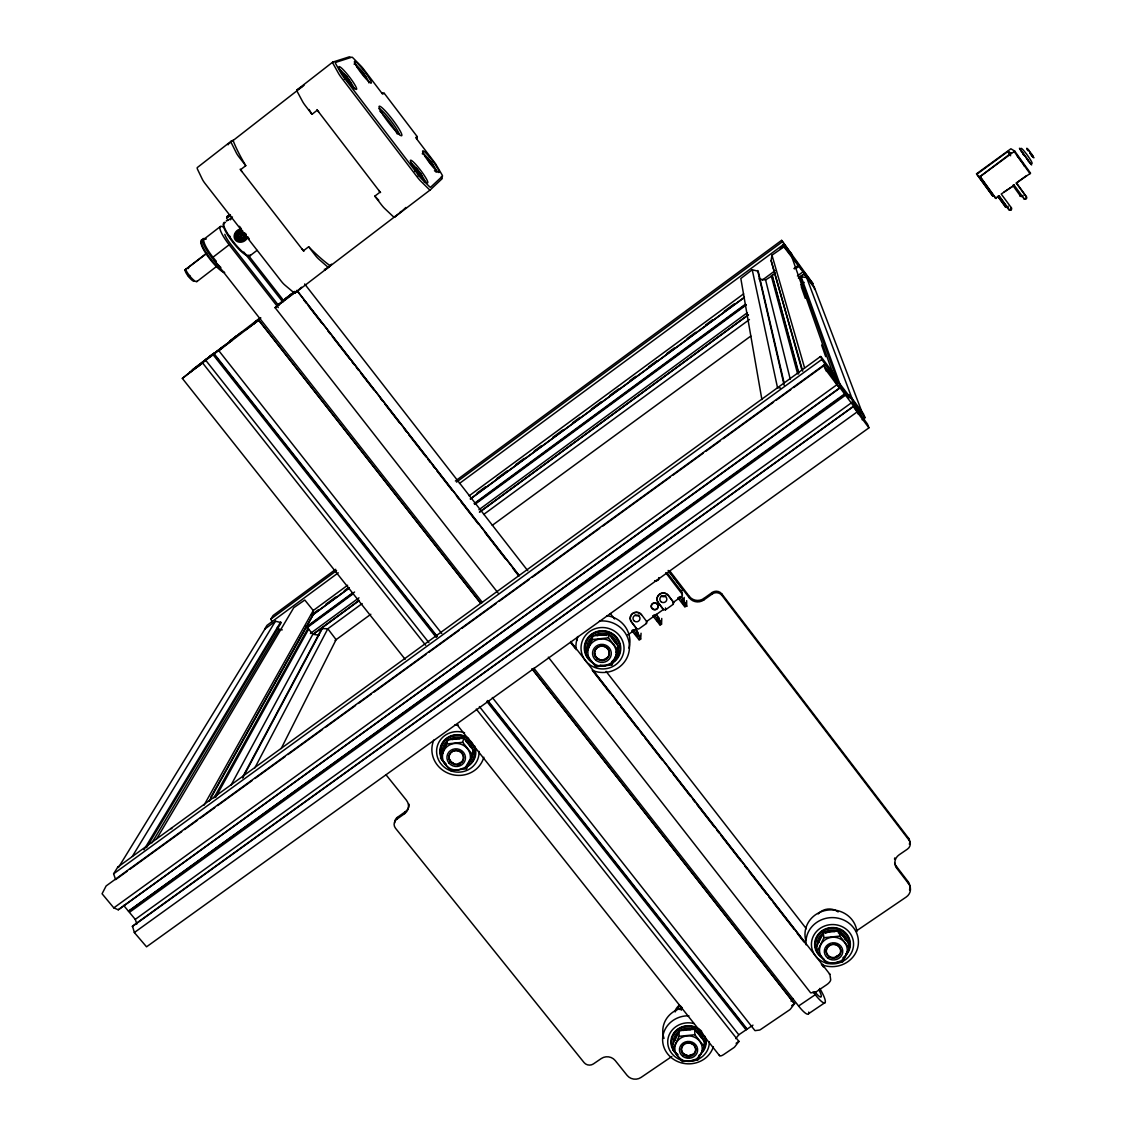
<?xml version="1.0" encoding="UTF-8"?>
<svg xmlns="http://www.w3.org/2000/svg" width="1136" height="1136" viewBox="0 0 1136 1136"><rect width="100%" height="100%" fill="white"/><g stroke="black" fill="none" stroke-linecap="round" stroke-linejoin="round"><path stroke-width="1.5" d="M681.458 1010.16L681.472 1006.823L680.137 1009.691M672.81 1049.721L679.087 1036.302L679.115 1030.892L686.939 1029.699L694.778 1029.344L704.164 1041.158L704.263 1046.611L697.958 1060.016L682.253 1061.564L672.81 1049.721L672.867 1044.268L679.115 1030.892M673.293 604.253L673.577 602.378L668.366 595.591A6.291 6.078 3.1 0 0 659.562 594.313A6.291 6.078 3.1 0 0 658.284 602.818L663.495 609.592L665.455 609.876L673.293 604.253L673.321 602.321M673.577 602.378L668.366 595.406A6.291 6.078 3.1 0 0 659.562 594.128A6.291 6.078 3.1 0 0 658.284 602.634L663.495 609.592M665.455 609.876L665.497 607.916M652.675 615.712L660.158 625.127L661.55 624.133L661.748 618.453M417.068 138.919L417.182 136.576L384.252 93.294L381.994 92.84M641.499 614.832A6.276 6.049 5 0 0 632.724 613.554A6.276 6.049 5 0 0 631.46 622.031L636.685 628.776L638.631 629.06L646.441 623.479L646.554 621.491M646.441 623.479L646.739 621.406L663.495 609.407M640.69 639.043L633.192 629.656L631.801 630.65L639.312 640.037L640.69 639.043L641.059 633.249M636.685 628.776L631.474 621.832A6.276 6.049 5 0 1 632.738 613.369A6.276 6.049 5 0 1 641.513 614.647L646.725 621.591M637.012 633.987L637.211 631.034M682.424 599.467L685.477 603.585L682.537 599.311M618.311 650.502L618.651 646.895L608.839 634.257L600.788 634.868L592.665 636.032L586.318 650.417L585.807 654.038L595.662 666.69L611.892 664.929L618.311 650.502L608.456 637.807L608.839 634.257M611.892 664.929L612.261 661.251M305.896 625.595L312.826 634.286L319.188 635.209M209.152 801.136L312.656 615.57L313.252 610.529L304.789 600.021L293.755 607.703L156.811 838.581M585.807 654.038L592.197 639.582L592.665 636.032M264.731 629.131L275.452 621.207L281.217 622.656L146.53 847.641M801.988 370.18L771.117 260.598L771.969 255.174L783.939 246.895L811.899 283.531L814.37 287.11L814.583 289.481M798.651 373.957L772.04 275.878L774.993 273.009M472.548 754.73L473.613 750.64L463.786 738.244L455.905 738.783L447.84 739.948L440.527 758.138L450.41 770.549L466.399 768.845L472.548 754.73L462.664 742.277L463.786 738.244M466.399 768.845L467.137 766.076M440.527 758.138L447.84 739.948M671.816 1056.508L641.045 1077.439A9.94 9.202 4.9 0 1 627.143 1075.423L615.215 1060.541A9.94 9.202 5.8 0 0 601.299 1058.525L593.361 1063.949A6.631 6.134 6.4 0 1 584.089 1062.6L395.527 828.272A6.759 6.376 15.1 0 1 396.677 819.326L404.643 813.646L405.254 811.757A10.139 9.571 15.5 0 0 409.13 804.217M396.677 819.326L397.302 817.437L405.254 811.757M467.507 764.698L469.395 760.282M264.986 628.961L118.471 867.492L117.761 867.123L113.6 873.84L115.631 879.605L127.133 871.269M281.188 748.567L336.1 639.653L327.807 628.776L321.886 628.535L242.635 777.109M470.645 757.357L473.613 750.64M823.217 932.741L823.912 937.711L817.366 951.428L826.767 963.498L842.713 961.88L849.288 948.191L848.45 943.178L839.106 931.137L831.098 931.548L823.217 932.741L816.699 946.402L817.366 951.428M616.11 652.419L618.651 646.895M254.762 768.035L327.807 628.776L362.157 603.585M242.635 778.061L322.581 628.023M231.02 785.146L312.826 634.286M213.937 797.898L307.984 628.222M215.641 797.387L308.651 629.06M210.87 797.131L312.656 615.57M203.969 805.296L313.252 610.529M862.139 419.738L865.007 417.665L852.312 401.15L853.747 404.998L867.506 424.111L868.955 427.832L146.544 946.813L134.346 932.542L132.514 926.11L853.42 406.404L858.646 413.419L858.205 412.269L834.051 379.765L839.745 388.114L118.258 909.794L113.813 907.877L102.07 893.762L106.131 885.938L823.714 365.167L836.707 382.065L835.414 378.402L821.797 359.487L820.732 356.363L117.761 867.123M118.258 909.794L839.66 387.887M151.94 842.813L279.087 629.401L282.282 629.869M143.96 849.785L280.677 621.96M132.358 856.359L275.452 621.207M264.745 629.003L266.974 625.382L338.272 572.814M272.001 621.633L270.879 619.063L273.052 615.542L335.745 569.292M532.131 668.848L794.547 1003.67L790.571 1008.924A2.102 0.767 -39.3 0 1 789.506 1009.918L760.453 1029.614A2.102 0.767 -39.6 0 1 759.359 1030.082L754.986 1030.65L492.357 697.518M791.025 1001.114L793.027 998.572M735.73 1038.631L738.798 1034.782L752.969 1025.155M736.1 1043.288L738.996 1041.329L734.921 1046.639A2.102 0.767 -39.9 0 1 733.856 1047.648L723.589 1054.606A5.169 1.874 -40 0 1 719.358 1055.117M405.154 659.292L182.342 378.402L191.26 371.202M228.379 215.584L226.632 217.061L228.961 215.386M1026.532 175.597L1016.28 183.066L1030.565 173.212L1014.732 151.116L1010.884 148.788L976.534 173.808L992.651 195.903L976.534 173.808M862.891 414.399L814.91 288.771L804.103 273.861L798.381 278.064L804.146 273.989M976.96 174.135L1007.689 151.642L1011.21 153.019L980.127 176.549L1014.732 151.116M332.692 62.139L296.879 90.028A7.654 1.193 52.1 0 0 297.49 92.059L302.446 101.303A7.668 1.193 52.1 0 0 305.414 105.762L311.974 114.31L317.285 110.192L380.106 192.098L374.809 196.159L381.284 204.594A7.554 1.193 52.6 0 0 384.806 208.612L392.559 215.954A7.512 1.179 52.6 0 0 394.519 217.132L430.26 189.897L442.16 178.65A7.185 0.951 52.8 0 0 441.379 176.506M400.98 212.02L405.907 207.462M394.519 217.132L395.74 216.01M331.513 264.163L325.166 269.828L401.235 211.779A7.483 1.15 52.6 0 1 400.369 211.509M231.091 141.247L197.309 167.56A7.597 1.562 51.5 0 0 197.721 169.718L202.279 179.176A7.611 1.562 51.5 0 0 205.176 183.634L281.174 281.103A7.498 1.562 52.1 0 0 284.781 284.994L292.974 291.909A7.455 1.548 52.2 0 0 295.133 292.903L330.349 265.867A92.414 17.083 52.1 0 1 308.651 246.782L303.411 250.786L240.505 169.747L245.759 165.686A92.414 17.083 52.1 0 1 233.093 140.395L231.176 141.205A7.611 1.434 51.7 0 0 231.574 143.377L236.26 152.749A7.64 1.448 51.7 0 0 239.185 157.208L245.759 165.686M295.133 292.903L301.58 287.223M282.481 302.006L283.446 301.154L277.525 305.499M291.015 294.522L291.938 293.713M295.076 292.421L275.011 307.7L279.399 304.476M282.665 301.324L281.132 302.673L293.5 293.244M284.44 299.776L282.211 301.665M258.696 320.139L480.741 603.287L258.696 320.139L253.47 324.243M194.355 281.217A7.285 1.718 51.5 0 1 190.252 278.561A7.285 1.718 51.5 0 1 185.651 272.1L184.87 270.056L206.638 253.2M251.397 325.705L252.433 324.811M259.249 319.358L260.868 317.952M246.327 329.568L260.258 318.676M256.608 320.65L255.401 321.701L260.286 318.123M225.184 345.33L241.755 331.982M227.214 343.597L228.947 342.092M226.078 345.017L227.172 344.066M235.763 336.654L236.813 335.745M231.133 341.155L232.426 340.033L189.684 372.58L191.544 370.989M258.767 320.082L218.666 350.669L222.869 347.573M195.264 368.504L196.429 367.496M205.588 359.672L206.709 358.706M197.181 367.155L202.577 362.938L425.673 645.248M203.5 361.873L207.434 358.507M226.916 216.763L228.563 215.442M226.916 216.834L227.74 216.096M278.249 304.718L279.016 304.065L277.866 304.86M230.338 219.788L231.062 219.22M238.347 234.115L237.665 234.641A6.489 1.264 82.3 0 1 238.148 237.779L243.942 233.42L243.047 234.002A6.56 1.122 21.8 0 0 240.108 232.752L239.781 233.008M293.372 292.804L278.434 304.292M227.896 144.428L233.093 140.395M302.531 86.322L296.95 89.985M232.369 141.091L304.121 85.214M344.336 79.108L347.02 77.021C359.615 95.935 335.191 64.837 347.02 77.021M243.047 237.495L243.53 237.126A6.489 1.25 82.3 0 0 243.047 233.988M220.398 226.49L203.614 239.455A20.136 4.473 51.7 0 0 203.358 242.763M184.87 270.056L205.886 254.052M238.148 237.765A6.546 1.136 21.7 0 1 241.088 239.014L241.982 238.432L241.017 232.17L237.665 234.641M212.262 257.787L229.16 244.765A20.164 4.303 51.8 0 1 220.214 229.784A20.164 4.303 51.8 0 1 223.92 227.512M196.883 281.586L216.536 266.477M249.991 255.77L256.992 250.389M230.594 215.215L226.618 218.495M414.668 171.408L417.352 169.363L415.875 167.901L416.316 170.215L421.215 176.179L420.32 174.589L421.811 175.668L421.399 174.859L417.352 169.363M236.032 336.242L229.713 341.155L260.101 317.881M291.001 294.309L284.71 299.222L294.906 291.327M241.073 239.014L241.911 238.375L239.057 237.183L238.574 234.059L241.698 235.18M418.091 175.895L420.774 173.836M226.703 343.725L192.083 370.095L213.923 353.197L209.862 356.193M202.577 362.938L182.342 378.402M229.983 214.619L229.074 215.315M228.776 215.528L227.711 216.323M455.394 481.011L781.596 240.349L813.092 283.844L803.89 271.689L804.629 273.634M270.879 619.063L336.568 570.613M456.53 482.118L782.136 241.954M459.455 483.453L783.102 244.822L792.459 257.176L791.792 255.316M780.262 248.614L784.55 245.461M784.081 382.789L758.195 271.248L752.217 269.743L740.828 278.519L761.887 399.56M313.309 610.486L347.616 585.239M469.125 495.836L743.611 293.869M762.199 280.194L775.064 270.723M758.976 278.973L765.593 279.925L772.04 275.878M311.463 614.874L318.605 609.62M325.748 604.366L335.745 597.011M344.307 590.72L348.596 587.568M477.148 493.01L485.711 486.705M497.142 478.299L507.139 470.943M515.716 464.638L524.278 458.333M534.275 450.978L541.418 445.724M552.849 437.317L562.845 429.976M572.842 422.62L579.985 417.366M591.416 408.96L601.413 401.604M609.975 395.3L618.552 388.995M629.983 380.588L635.691 376.385M648.542 366.928L657.119 360.623M667.116 353.268L674.259 348.028M687.11 338.571L695.686 332.266M705.683 324.91L712.826 319.656M724.243 311.25L734.239 303.894M312.017 615.3L349.121 588.022M470.403 498.818L744.364 297.32M311.889 615.542L349.008 588.249M470.332 499.016L744.378 297.447M305.612 627.427L352.742 592.793M474.138 503.589L745.5 304.164M794.064 268.479L798.338 265.327M306.024 627.697L354.574 592.026M474.521 503.887L745.812 304.519M794.362 268.849L798.651 265.696M307.7 627.214L353.41 593.631M474.805 504.427L746.153 305.044M796.151 268.309L799.006 266.222M310.426 633.462L358.976 597.806M478.938 509.752L747.417 312.656M797.401 275.963L803.109 271.774M313.451 633.959L359.232 600.362M479.392 512.18L748.312 314.8M313.238 634.257L358.905 600.745M480.216 511.725L748.496 314.828M865.007 417.665L863.417 413.774L851.986 398.338L806.631 277.582L801.192 276.801L800.454 277.34L838.212 383.13M483.638 514.48L749.462 319.514M800.639 284.98L804.174 282.381M335.092 640.406L370.819 614.264M492.243 525.357L750.811 336.057M979.686 176.222L995.519 198.189L999.297 196.145L1008.995 209.606A1.491 1.448 -40.2 0 0 1011.04 209.904A1.491 1.448 -40.2 0 0 1011.395 207.86L1001.228 194.029L1014.363 185.168L1004.039 191.984M995.519 198.189L999.297 196.145M113.6 873.84L821.797 359.487M130.001 869.182L181.717 831.651M184.586 829.578L197.522 820.192M200.39 818.105L214.761 807.682M217.629 805.594L252.107 780.574M254.975 778.487L285.136 756.604M288.019 754.517L322.496 729.497M325.365 727.409L355.525 705.527M358.408 703.44L371.33 694.053M374.198 691.966L425.915 654.435M428.783 652.362L458.958 630.466M461.827 628.378L496.304 603.358M499.173 601.271L529.348 579.388M532.216 577.301L599.737 528.311M602.605 526.224L670.126 477.219M672.995 475.146L703.156 453.25M706.038 451.162L720.394 440.74M723.263 438.652L773.545 402.172M776.413 400.085L790.784 389.662M793.652 387.575L825.261 364.642M826.184 371.032L829.053 368.959M113.813 907.877L836.877 384.749L839.745 388.114M123.611 905.378L128.482 911.228L845.028 393.624M128.482 911.228L845.44 394.107M136.902 924.008L135.255 919.379L129.419 912.35L845.951 394.874M135.255 919.379L851.702 402.598M132.245 926.593L853.42 406.404M134.346 932.542L857.098 411.97L853.519 406.645M858.021 413.887L860.889 411.814M636.7 628.591L628.62 634.371A1.747 1.676 5.6 0 1 627.668 634.697M673.577 602.194L681.714 596.372A1.747 1.69 1.8 0 0 682.069 594A1.747 1.69 1.8 0 0 682.083 592.282L666.988 572.615M638.659 639.525L640.051 638.531M659.533 624.601L661.55 624.133M684.653 606.652L686.684 606.184L684.653 606.652L677.794 597.721M670.183 571.451L689.311 596.386A10.38 10.025 0.5 0 0 703.809 598.487L712.144 592.523A6.915 6.674 -0.7 0 1 721.829 593.929L908.53 838.212L909.027 840.157A6.816 6.418 -6.3 0 1 907.437 849.132L899.116 854.826A10.21 9.585 -6 0 0 896.744 868.245L908.587 883.68A10.196 9.542 -5.4 0 1 906.216 897.028L856.402 930.924M669.076 571.451L689.311 597.834A10.394 10.054 0.5 0 0 703.851 599.936L712.215 593.972A6.93 6.688 -0.7 0 1 721.914 595.363L909.027 840.157M297.064 290.631L519.408 575.782M417.182 136.576L415.691 137.612L435.429 163.57L441.876 174.532A5.424 0.71 52.8 0 1 442.472 176.151L430.587 187.27A5.694 0.781 52.8 0 1 429.152 186.318L421.598 178.849A5.723 0.795 52.7 0 1 418.943 175.753L343.228 76.524A5.822 0.795 52.3 0 1 340.942 73.144L335.858 64.028A5.808 0.795 52.3 0 1 335.39 62.48L351.89 57.169A5.524 0.724 52.4 0 1 353.381 58.291L360.921 65.987A5.495 0.71 52.4 0 1 363.492 69.012L382.576 94.089L384.252 93.294M791.636 1005.644L794.547 1003.67M533.863 668.195L798.58 1005.999L815.265 994.696A19.227 3.777 56.5 0 0 825.091 1002.648A19.227 3.777 56.5 0 0 819.752 988.419M808.605 1013.695L825.205 1002.463M188.42 276.446L189.854 275.494M819.951 356.747L821.172 356.846L832.347 371.898L835.869 377.237L830.757 370.35L837.473 380.816L854.812 403.28L849.217 395.101L851.986 398.338M170.656 828.527L171.877 828.698M240.122 232.752L241.017 232.17M457.595 765.11L459.796 764.599M704.263 1046.611L694.834 1034.74L679.087 1036.302M849.288 948.191L839.887 936.092L823.912 937.711M548.347 657.176L810.692 992.892L815.222 992.211A2.102 0.781 -38.9 0 0 816.344 991.728L826.752 984.671A5.183 1.917 -38.8 0 0 830.672 979.658L829.919 974.404A2.087 0.767 -38.8 0 0 829.337 974.134M462.664 742.277L446.633 743.995M608.456 637.807L592.197 639.582M780.475 388.015L777.493 387.589L752.217 269.743M794.93 260.045L801.476 268.92L798.452 265.171M187.795 268.011L188.533 268.536M1016.28 183.066L1026.461 196.911A1.491 1.448 -41 0 1 1026.092 198.956A1.491 1.448 -41 0 1 1024.047 198.658L1023.55 198.289A1.491 1.434 -41.1 0 0 1025.993 198.161M1022.443 196.301L1021.946 195.946A1.477 1.42 -41.3 0 1 1019.929 195.648L1020.412 196.003A1.477 1.434 -41.3 0 0 1023.039 195.349M1011.395 207.86L1010.912 207.476A1.491 1.434 -40.3 0 1 1010.557 209.521L1011.04 209.904M998.345 197.153L1005.516 206.851A1.477 1.42 -40.5 0 0 1008.143 206.184M998.828 195.79L1008.995 209.606M1024.09 165.884L1023.351 164.067M1028.492 160.772L1022.599 152.792M784.081 247.08L783.102 244.822M868.841 427.747L857.098 411.97M1032.113 163.456C1032.766 162.022 1022.386 147.808 1021.037 148.305M1017.26 155.987L1022.528 162.846M229.969 236.586L229.302 235.578M781.639 240.392L792.374 255.202L788.895 250.772M1032.113 155.845L1033.348 157.151L1032.312 155.234M1028.804 150.421L1027.356 148.915L1028.279 150.619M1027.427 159.551L1026.475 158.344M1028.975 150.634L1026.859 148.248L1027.37 149.313M1031.999 155.817L1033.874 157.833L1032.155 154.993M277.354 627.228L279.087 629.401M386.027 774.795L406.39 800.184A10.153 9.585 15.5 0 1 404.643 813.646M456.999 724.654L719.514 1055.614M205.715 360.254L428.84 642.578M479.392 706.549L738.798 1034.782M476.282 709.091L738.996 1041.499M1028.037 160.9L1031.63 164.89L1019.461 148.248L1021.974 152.593M218.737 350.598L441.776 633.533M214.164 353.807L437.261 636.458M487.798 700.5L747.161 1029.102M213.753 354.105L436.778 636.671M488.409 702.091L746.593 1029.188M213.057 354.659L436.153 637.268M486.705 701.295L746.054 1029.855M1028.946 150.506L1029.713 151.585M636.643 634.428L637.509 635.649M636.742 636.117L635.706 634.612M275.082 307.643L498.037 592.964M214.448 260.584L482.445 602.577M532.102 668.962L794.575 1003.826M296.766 290.376L518.854 575.441M571.11 642.522L575.469 648.102M592.893 670.467L805.183 942.951M821.513 963.91L823.401 966.906L823.06 964.478M304.079 300.387L306.266 303.184M308.438 305.982L321.502 322.752M328.034 331.13L330.207 333.927M332.394 336.725L349.803 359.075M351.99 361.873L354.162 364.67M356.349 367.453L358.522 370.251M360.694 373.048L373.758 389.818M380.29 398.196L382.477 400.994M384.65 403.791L399.886 423.359M404.246 428.939L406.418 431.737M408.605 434.534L426.014 456.885M428.201 459.682L430.374 462.48M432.546 465.277L434.733 468.06M436.906 470.858L452.142 490.425M456.502 496.02L458.674 498.803M460.861 501.601L478.27 523.966M484.802 532.344L505.492 558.898M513.117 568.667L518.556 575.654M570.812 642.735L575.171 648.315M592.594 670.68L610.004 693.031M616.536 701.423L618.722 704.221M620.895 707.004L638.318 729.369M640.491 732.166L642.678 734.949M644.85 737.747L662.274 760.112M668.806 768.49L670.978 771.287M673.151 774.085L690.574 796.435M692.747 799.233L694.934 802.03M697.106 804.828L714.53 827.178M716.702 829.976L718.875 832.773M721.062 835.556L740.658 860.719M745.003 866.299L747.19 869.097M749.362 871.894L766.786 894.245M768.958 897.042L771.145 899.84M773.318 902.637L794.007 929.177M797.273 933.38L803.805 941.758M248.415 255.43L283.304 300.131M243.857 252.093L282.055 301.012M278.561 305.414L230.494 243.899A12.837 2.741 51.8 0 1 224.8 234.357M229.16 244.765L278.277 307.6M813.092 991.898L815.265 994.696M304.647 283.972L527.757 570.698M606.113 671.404L806.361 928.765M570.613 641.485L829.862 974.262M1031.403 154.965L1030.835 154.212M610.302 613.511L614.548 618.978M308.651 246.782L315.141 255.146A7.512 1.434 52.3 0 0 318.719 259.079L326.77 266.136A7.469 1.42 52.3 0 0 328.858 267.201M635.407 629.131L638.389 632.993M656.182 614.264L659.164 618.126M654.066 614.704L660.925 623.607M894.643 862.849A10.196 9.571 -6 0 0 896.276 866.228L908.104 881.65L908.587 883.68M668.153 570.428L682.083 588.59A1.732 1.676 1.7 0 1 682.182 590.45M665.739 572.714L682.069 594M681.202 596.357L684.184 600.234L684.184 597.422M679.2 596.712L686.059 605.644M1030.054 151.954L1031.204 153.516M1029.77 152.863L1030.636 153.956M836.877 384.749L825.063 368.845L823.714 365.167M657.275 620.81L658.965 621.974M771.117 260.598L802.726 371.16M804.103 273.861L807.611 278.32M798.239 264.873L794.944 260.087M997.848 196.187L1005.516 206.851M980.127 176.549L995.988 198.559M1008.285 151.216L1010.344 153.999M1007.689 151.642L1010.628 155.746M1016.777 183.407L1026.461 196.911M1013.866 184.813L1024.047 198.658M1012.744 185.324L1020.412 196.003M1014.221 151.613L1030.054 173.723M1024.8 156.086L1022.911 153.317M657.176 620.682L656.537 619.716M1031.275 153.715L1032.454 155.32M1023.749 155.149L1023.011 154.098M1031.644 154.24L1032.269 155.036M683.176 602.591L684.085 604.579L681.486 601.498M1028.123 150.492L1027.498 149.526M841.023 387.305L849.132 397.955L839.973 385.502L841.023 387.305L801.192 276.801M635.564 634.357L635.138 633.363M185.665 269.36L185.977 270.169A9.131 2.144 51.5 0 0 192.509 279.03A9.131 2.144 51.5 0 0 197.153 281.032M129.121 911.512L129.419 912.35M792.218 258.099L832.347 371.898M801.221 286.655L805.296 298.314M821.612 345.003L825.687 356.661M771.969 255.174L804.6 367.894M772.153 275.097L798.722 372.651M771.245 275.764L797.628 373.815M765.593 279.925L790.244 379.183M896.276 866.228L896.744 868.245M757.655 270.524L784.138 385.232M839.106 931.137L839.887 936.092M721.829 593.929L721.914 595.363M712.144 592.523L712.215 593.972M703.809 598.487L703.851 599.936M694.778 1029.344L694.834 1034.74M689.311 596.386L689.311 597.834M686.655 600.646L686.684 606.184M654.861 580.666A3.493 3.394 3.6 0 0 659.079 577.642A3.493 3.394 3.6 0 1 654.847 580.851M665.909 595.789A3.465 3.351 3 0 1 661.18 595.86M638.972 615.13A3.451 3.337 5 0 1 634.953 615.201M1025.95 196.542A1.491 1.434 -41.1 0 1 1026.191 197.053M1010.557 209.521A1.491 1.434 -40.3 0 1 1008.512 209.237M1007.078 206.766A1.477 1.42 -40.5 0 1 1005.048 206.468M1032.042 156.456A8.79 1.292 -35.6 0 0 1032.368 156.427A8.804 6.702 -40.5 0 1 1032.013 156.115M1031.147 155.05A8.804 6.702 -40.5 0 1 1030.877 154.524M1027.626 150.52A8.804 1.264 -35.6 0 1 1027.583 150.208M1030.579 153.672A8.804 7.98 -28.9 0 1 1029.756 152.962M818.772 989.584A12.24 2.414 56.5 0 1 821.001 997.01A12.24 2.414 56.5 0 1 814.91 991.799M808.733 1012.091A19.213 3.933 56.6 0 1 798.58 1005.999M249.309 238.901A40.356 8.236 51.9 0 1 247.605 236.87M245.916 234.783A40.356 8.236 51.9 0 1 244.254 232.681M241.031 228.421A40.356 8.236 51.9 0 1 239.469 226.291M354.134 64.198A11.871 1.562 52.4 0 1 361.575 70.957M362.057 71.554A11.871 1.562 52.4 0 1 368.675 82.786M378.728 200.248A92.882 14.186 52.4 0 1 374.809 196.159M311.974 114.31A92.882 14.186 52.4 0 1 309.077 109.51M430.26 189.897A7.54 1.051 52.8 0 1 428.371 188.647L420.774 181.149A7.583 1.051 52.7 0 1 417.281 177.088L341.467 77.745A7.696 1.065 52.3 0 1 338.471 73.3L333.359 64.141A7.668 1.051 52.3 0 1 332.749 62.111L349.377 56.814A7.313 0.951 52.4 0 1 350.385 57.368M378.913 108.772A16.685 2.258 52.6 0 1 389.634 119.181A16.685 2.258 52.6 0 1 399.29 134.545M379.836 111.129A16.685 2.272 52.5 0 1 397.302 134.034M435.656 171.749A11.701 1.548 52.8 0 0 436.437 172.104A11.701 1.548 52.8 0 0 431.197 162.363M434.804 171.067A11.701 1.548 52.8 0 1 434.463 170.755M422.393 153.999A11.701 1.548 52.8 0 1 430.743 161.766M424.509 182.385A12.255 1.704 52.7 0 1 424.296 182.271M410.636 162.931A12.255 1.704 52.7 0 1 419.454 172.232A12.255 1.704 52.7 0 1 425.162 182.328M339.053 69.282A12.439 1.704 52.3 0 1 344.478 74.238M344.975 74.806A12.439 1.704 52.3 0 1 345.472 75.388M345.969 75.998A12.439 1.704 52.3 0 1 348.937 79.804M349.405 80.457A12.439 1.704 52.3 0 1 353.836 89.02M228.109 144.769A7.569 1.434 51.7 0 1 228.308 144.258M325.478 269.544A7.427 1.42 52.3 0 1 324.328 269.218M303.908 251.241A7.526 1.448 52.2 0 1 302.034 249.011M241.911 171.55A7.611 1.463 51.7 0 1 240.207 169.179M318.676 112.01A7.668 1.179 52.2 0 1 316.972 109.624M380.574 192.566A7.569 1.179 52.5 0 1 378.728 190.308M246.157 235.876A5.552 5.353 47.3 0 1 240.122 241.215A5.552 5.353 47.3 0 1 235.422 234.328A5.552 5.353 47.3 0 1 242.692 230.793M245.546 233.448A5.552 5.353 47.3 0 1 245.944 234.456M240.42 229.472A5.524 5.325 47.4 0 1 241.414 229.117M228.634 215.996A6.489 1.96 52.5 0 1 228.478 216.408A6.489 4.288 50.1 0 0 228.904 216.195M247.648 236.927A8.222 7.767 13.1 0 1 247.52 237.339L247.392 237.68A8.094 7.554 4.9 0 1 241.712 242.096L241.272 242.153A8.222 7.767 13.1 0 1 239.455 242.167L239 242.096A7.909 7.54 22.2 0 1 237.651 241.712A7.654 7.341 31.8 0 1 236.387 240.988A7.256 7.001 41.9 0 1 235.351 239.98A7.242 7.001 53.1 0 1 234.641 238.773A7.597 7.356 66.4 0 1 234.243 237.353A7.824 7.569 81.5 0 1 234.201 235.947L234.243 235.493A8.122 7.782 -84.8 0 1 234.726 233.76L234.896 233.363A8.009 7.554 -74.7 0 1 240.548 228.989L240.974 228.932A8.122 7.782 -84.8 0 1 241.4 228.904M240.633 229.401A5.197 4.658 -62.5 0 1 241.286 229.188M250.445 254.947A21.101 4.459 51.8 0 1 232.781 241.045A21.101 4.459 51.8 0 1 225.468 222.486M249.068 255.131A20.178 4.274 51.8 0 1 232.667 242.025A20.178 4.274 51.8 0 1 224.474 223.622M232.468 216.976A7.952 2.087 -41 0 1 228.379 219.887L228.095 220.043A8.051 1.605 -40.2 0 1 227.044 220.583L226.817 220.682A7.739 1.051 -39.4 0 1 226.291 220.895L226.547 220.668A7.498 0.923 -36.2 0 0 227.285 220.299M227.91 220.015A7.753 1.448 -35.3 0 1 227.299 220.299M246.611 236.884A5.538 5.353 47.3 0 1 239.029 240.278M238.12 239.696A5.538 5.353 47.3 0 1 237.566 239.213M236.87 238.39A5.538 5.353 47.3 0 1 236.103 236.757M235.919 234.641A5.538 5.353 47.3 0 1 241.556 229.969M224.573 272.441A21.059 4.686 51.7 0 1 206.695 253.498A21.059 4.686 51.7 0 1 202.691 239.639M220.867 267.514A21.073 4.672 51.7 0 1 204.963 247.236A21.073 4.672 51.7 0 1 205.573 239.057M224.516 272.768A20.15 4.487 51.7 0 1 208.158 256.779A20.15 4.487 51.7 0 1 201.512 241.059M216.323 261.294A20.15 4.459 51.7 0 1 205.048 244.851A20.15 4.459 51.7 0 1 206.198 239M839.106 954.524A7.398 6.901 -2.4 0 1 836.011 956.626M818.871 942.426A13.817 12.908 -2.4 0 1 821.797 936.305M825.418 933.352A13.817 12.908 -2.4 0 1 827.59 932.358M828.726 931.989A13.817 12.908 -2.4 0 1 834.704 931.634M838.169 932.585A13.817 12.908 -2.4 0 1 845.425 939.728M818.218 913.955A14.157 13.249 -2.5 0 1 838.141 911.924M832.745 944.215A7.185 6.702 -2.4 0 1 839.05 955.092L834.222 957.549A7.185 6.702 -2.4 0 1 830.927 944.627M849.146 947.836A17.225 16.089 -2.4 0 1 845.795 954.084M818.516 953.487A17.225 16.089 -2.4 0 1 829.209 928.197M835.187 928.084A17.225 16.089 -2.4 0 1 849.373 940.892M823.813 958.869A17.878 16.685 -2.4 0 1 818.318 934.161A17.878 16.685 -2.4 0 1 845.312 932.542A17.878 16.685 -2.4 0 1 842.955 957.719M806.091 944.811A26.242 24.523 -2.4 0 1 834.037 917.647A26.242 24.523 -2.4 0 1 857.637 947.949A26.242 24.523 -2.4 0 1 821.47 964.563M805.694 940.026A26.043 24.339 -2.4 0 1 826.653 910.248A26.043 24.339 -2.4 0 1 856.913 931.648M821.626 956.952A17.267 16.131 -2.4 0 1 819.127 934.261A17.267 16.131 -2.4 0 1 843.423 931.818A17.267 16.131 -2.4 0 1 845.894 954.51M817.125 945.961A15.478 14.456 -2.4 0 1 830.941 930.015A15.478 14.456 -2.4 0 1 847.91 942.837M607.959 657.077A7.554 7.256 7.1 0 1 606.553 658.383M599.07 659.192A7.554 7.256 7.1 0 1 594.526 653.356M588.547 646.356A14.115 13.561 7.1 0 1 591.387 639.909M597.224 635.734A14.115 13.561 7.1 0 1 606.865 635.493M612.134 638.531A14.115 13.561 7.1 0 1 615.584 643.416M619.66 652.05A17.58 16.912 7.1 0 1 613.099 661.692M591.728 661.308A17.58 16.912 7.1 0 1 593.901 633.263A17.58 16.912 7.1 0 1 619.986 646.185M593.972 663.68A18.247 17.551 7.1 0 1 588.831 636.529A18.247 17.551 7.1 0 1 617.402 638.233A18.247 17.551 7.1 0 1 609.336 664.603M607.845 665.1A18.247 17.551 7.1 0 1 599.978 665.611M599.425 621.094A26.795 25.773 7.1 0 1 629.216 650.53A26.795 25.773 7.1 0 1 592.254 670.368M576.122 649.664A26.795 25.773 7.1 0 1 578.025 636.472M607.064 615.726A26.582 25.574 7.1 0 1 628.946 648.173M576.804 640.633A26.582 25.574 7.1 0 1 577.045 637.296M591.671 661.635A17.636 16.955 7.1 0 1 589.612 636.657A17.636 16.955 7.1 0 1 615.613 637.126A17.636 16.955 7.1 0 1 613.099 662.018M604.65 665.213A17.636 16.955 7.1 0 1 600.049 665.128M586.843 650.09A15.805 15.194 7.1 0 1 606.723 633.746A15.805 15.194 7.1 0 1 614.945 657.843M908.53 838.212A6.802 6.404 -6.3 0 1 909.354 844.19M894.515 859.114A10.196 9.571 -6 0 1 894.827 857.893M908.104 881.65A10.167 9.528 -5.5 0 1 909.538 889.957M394.746 822.862A6.745 6.362 15.1 0 1 397.302 817.437M463.332 759.601A7.469 7.086 13.8 0 1 462.366 761.191M453.619 763.264A7.469 7.086 13.8 0 1 449.572 759.345M443.977 750.016A13.959 13.249 13.8 0 1 446.704 743.711M452.398 739.621A13.959 13.249 13.8 0 1 459.54 738.854M466.214 741.623A13.959 13.249 13.8 0 1 470.616 747.176M473.868 745.656A17.395 16.515 13.8 0 1 471.653 762.029M440.697 753.523A17.395 16.515 13.8 0 1 455.536 735.205M460.066 735.29A17.395 16.515 13.8 0 1 463.034 735.972M464.454 736.497A17.395 16.515 13.8 0 1 467.152 737.889M474.422 745.642A18.048 17.139 13.8 0 1 466.158 767.297M445.724 764.343A18.048 17.139 13.8 0 1 443.977 740.573A18.048 17.139 13.8 0 1 468.728 738.457M479.023 751.421A21.286 20.221 13.8 0 1 456.175 772.054A21.286 20.221 13.8 0 1 437.019 747.346A21.286 20.221 13.8 0 1 464.567 732.805M483.837 757.229A26.497 25.177 13.8 0 1 449.899 773.9A26.497 25.177 13.8 0 1 433.824 740.061M454.727 725.038A26.497 25.177 13.8 0 1 458.191 724.896M441.222 756.704A17.438 16.571 13.8 0 1 451.517 736.355A17.438 16.571 13.8 0 1 473.627 745.5A17.438 16.571 13.8 0 1 465.845 766.899M446.093 764.031A17.438 16.571 13.8 0 1 444.034 761.858M442.344 753.665A15.62 14.853 13.8 0 1 453.023 737.718A15.62 14.853 13.8 0 1 471.582 745.386A15.62 14.853 13.8 0 1 467.294 764.003M675.182 1010.515A16.713 15.535 3 0 1 679.427 1005.09M675.167 1011.935A16.728 15.549 3 0 1 680.549 1005.658M689.58 1056.949A9.074 8.406 3.2 0 1 687.209 1056.906M683.091 1060.2A13.717 12.709 3.2 0 1 675.963 1043.43A13.717 12.709 3.2 0 1 693.997 1036.955A13.717 12.709 3.2 0 1 701.111 1053.739L696.695 1058.866L690.106 1061.223A13.717 12.709 3.2 0 1 684.199 1060.612M691.213 1054.904A7.299 6.759 3.2 0 1 689.367 1055.316M687.465 1055.273A7.299 6.759 3.2 0 1 684 1053.853M682.679 1052.575A7.299 6.759 3.2 0 1 681.756 1051.027M675.025 1040.335A13.632 12.652 3.1 0 1 677.823 1034.342M683.489 1030.48A13.632 12.652 3.1 0 1 690.503 1029.784M696.993 1032.439A13.632 12.652 3.1 0 1 701.196 1037.736M689.509 1056.579A8.577 7.952 3.2 0 1 687.28 1056.523M685.931 1043.203A7.086 6.575 3.2 0 1 694.096 1053.47L689.353 1055.869A7.086 6.575 3.2 0 1 684.312 1044.027M705.03 1045.645A16.997 15.762 3.1 0 1 704.093 1048.244M672.711 1047.534A16.997 15.762 3.1 0 1 671.873 1044.893M671.703 1039.426A16.997 15.762 3.1 0 1 672.384 1036.756M672.91 1035.478A16.997 15.762 3.1 0 1 699.08 1029.585M704.32 1036.188A16.997 15.762 3.1 0 1 705.158 1038.829M704.916 1036.245A17.636 16.358 3.1 0 1 699.009 1055.344M677.567 1054.861A17.636 16.358 3.1 0 1 675.707 1030.778A17.636 16.358 3.1 0 1 701.721 1031.374M709.304 1041.769A20.803 19.298 3.1 0 1 686.939 1061.336A20.803 19.298 3.1 0 1 668.039 1038.56A20.803 19.298 3.1 0 1 694.224 1023.593M713.394 1046.654A25.901 24.026 3.1 0 1 683.56 1063.367A25.901 24.026 3.1 0 1 662.742 1037.125A25.901 24.026 3.1 0 1 688.913 1015.797M664.02 1038.403A25.702 23.856 3.1 0 1 682.196 1008.058M674.003 1050.459A17.04 15.805 3.1 0 1 677.951 1029.784A17.04 15.805 3.1 0 1 700.585 1031.204A17.04 15.805 3.1 0 1 701.849 1052.22M677.922 1054.577A17.04 15.805 3.1 0 1 674.841 1051.595M673.35 1043.799A15.279 14.157 3.1 0 1 686.769 1028.194A15.279 14.157 3.1 0 1 703.681 1040.789M660.456 621.406L657.375 617.274L660.456 621.349M639.639 636.288L636.558 632.17L639.639 636.288M469.395 762.114L464.993 767.51L458.319 770.023A14.03 13.334 13.8 0 1 442.458 755.88A14.03 13.334 13.8 0 1 459.427 743.753A14.03 13.334 13.8 0 1 469.395 762.114M615.073 658L610.543 663.523L603.741 666.094A14.186 13.646 7.1 0 1 587.852 651.681A14.186 13.646 7.1 0 1 605.232 639.27A14.186 13.646 7.1 0 1 615.073 658M846.064 955.433L841.52 960.658L834.804 963.087A13.902 12.979 -2.4 0 1 819.525 949.313A13.902 12.979 -2.4 0 1 836.792 937.583A13.902 12.979 -2.4 0 1 846.064 955.433M223.38 346.48L209.138 357.428L223.38 346.48M462.04 761.631L457.254 764.173A7.256 6.887 13.8 0 1 449.103 756.264A7.256 6.887 13.8 0 1 459.029 750.981A7.256 6.887 13.8 0 1 462.04 761.631M607.746 657.432L602.861 660.044A7.341 7.057 7.2 0 1 594.696 651.979A7.341 7.057 7.2 0 1 604.835 646.569A7.341 7.057 7.2 0 1 607.746 657.432M364.258 75.217L364.173 75.984L358.933 68.572L362.143 71.341L365.707 76.85L364.258 75.217M433.412 166.396L429.025 161.454L427.377 157.861L431.765 162.789L433.412 166.396M652.731 609.208A3.493 3.365 3.7 0 0 658.198 606.723A3.493 3.365 3.7 0 0 653.214 603.401A3.493 3.365 3.7 0 0 652.731 609.208M661.337 601.966A3.493 3.38 3.1 0 0 666.804 599.481A3.493 3.38 3.1 0 0 661.819 596.144A3.493 3.38 3.1 0 0 661.337 601.966M634.328 621.065A3.479 3.365 5 0 0 639.937 618.935A3.479 3.365 5 0 0 635.18 615.3A3.479 3.365 5 0 0 634.328 621.065M652.746 608.939A3.493 3.365 3.7 0 0 658.198 606.454A3.493 3.365 3.7 0 0 653.228 603.117A3.493 3.365 3.7 0 0 652.746 608.939M383.002 114.75A18.559 2.499 52.6 0 0 401.704 135.695A18.559 2.499 52.6 0 0 386.623 112.379A18.559 2.499 52.6 0 0 383.002 114.75M341.794 73.002A14.342 1.96 52.3 0 0 356.463 89.403A14.342 1.96 52.3 0 0 345.017 71.625A14.342 1.96 52.3 0 0 341.794 73.002M413.149 166.424A14.129 1.945 52.7 0 0 427.59 182.853A14.129 1.945 52.7 0 0 416.628 165.416A14.129 1.945 52.7 0 0 413.149 166.424M425.304 156.711A13.504 1.775 52.8 0 0 439.036 172.473A13.504 1.775 52.8 0 0 428.513 155.845A13.504 1.775 52.8 0 0 425.304 156.711M357.258 67.45A13.703 1.789 52.4 0 0 371.174 83.155A13.703 1.789 52.4 0 0 360.197 66.186A13.703 1.789 52.4 0 0 357.258 67.45M236.26 236.728A4.445 4.288 47.3 0 0 243.473 239.256A4.445 4.288 47.3 0 0 241.826 231.815A4.445 4.288 47.3 0 0 236.26 236.728M236.615 236.657A4.075 3.933 47.3 0 0 243.218 238.986A4.075 3.933 47.3 0 0 241.727 232.156A4.075 3.933 47.3 0 0 236.615 236.657M827.732 958.06A9.216 8.591 -2.3 0 0 842.642 952.692A9.216 8.591 -2.3 0 0 830.288 943.349A9.216 8.591 -2.3 0 0 827.732 958.06M828.882 956.711A7.398 6.901 -2.3 0 0 840.853 952.394A7.398 6.901 -2.3 0 0 830.927 944.882A7.398 6.901 -2.3 0 0 828.882 956.711M819.17 959.551A21.087 19.695 -2.4 0 0 853.306 947.282A21.087 19.695 -2.4 0 0 825.034 925.854A21.087 19.695 -2.4 0 0 819.17 959.551M596.13 660.456A9.4 9.045 7.2 0 0 611.225 654.734A9.4 9.045 7.2 0 0 598.416 644.964A9.4 9.045 7.2 0 0 596.13 660.456M597.266 659.036A7.554 7.27 7.2 0 0 609.407 654.45A7.554 7.27 7.2 0 0 599.098 646.583A7.554 7.27 7.2 0 0 597.266 659.036M589.243 664.404A21.527 20.704 7.1 0 0 623.82 651.354A21.527 20.704 7.1 0 0 594.497 628.946A21.527 20.704 7.1 0 0 589.243 664.404M448.848 762.909A9.301 8.832 13.8 0 0 464.766 761.234A9.301 8.832 13.8 0 0 454.94 748.865A9.301 8.832 13.8 0 0 448.848 762.909M450.282 761.887A7.469 7.1 13.8 0 0 463.076 760.538A7.469 7.1 13.8 0 0 455.181 750.598A7.469 7.1 13.8 0 0 450.282 761.887M682.892 1056.409A9.088 8.421 3.2 0 0 697.532 1051.169A9.088 8.421 3.2 0 0 685.207 1041.996A9.088 8.421 3.2 0 0 682.892 1056.409M684 1055.088A7.299 6.773 3.2 0 0 695.772 1050.871A7.299 6.773 3.2 0 0 685.86 1043.501A7.299 6.773 3.2 0 0 684 1055.088"/></g></svg>
